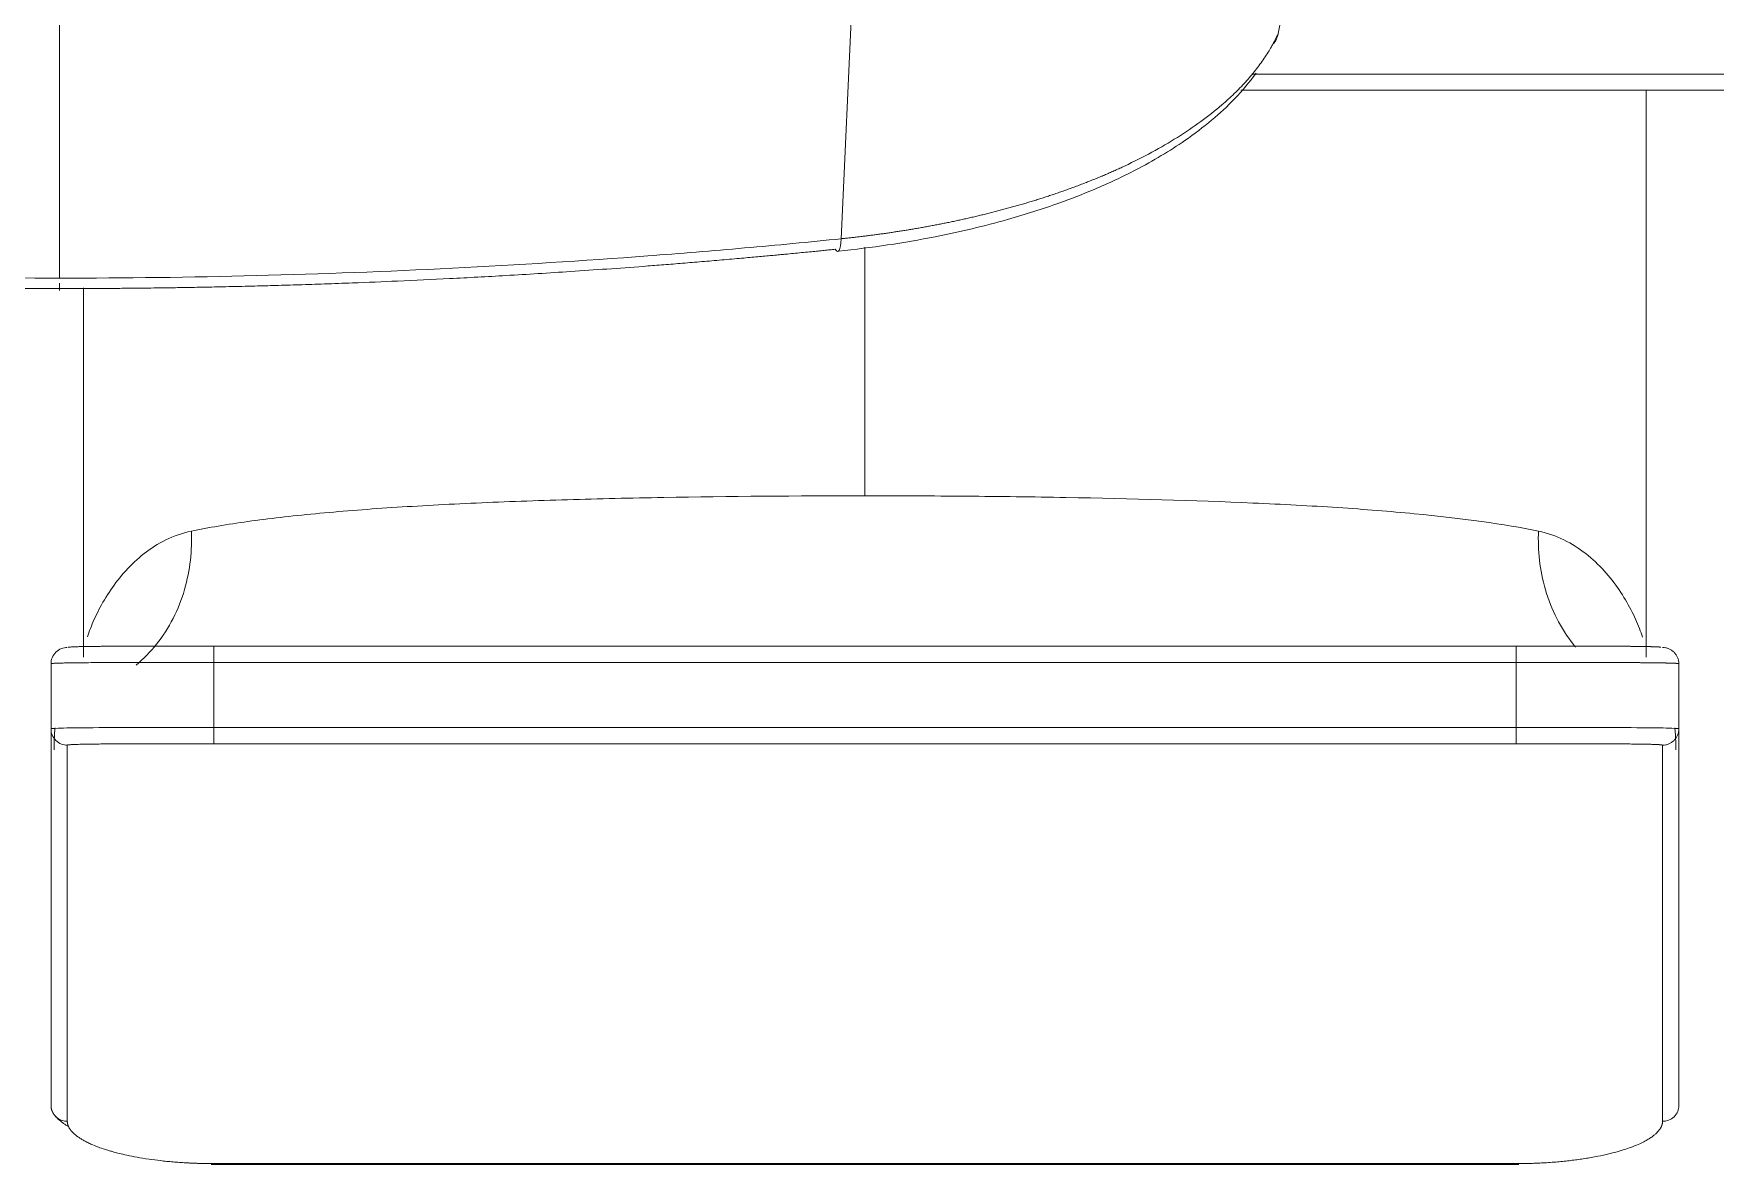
# Model space of a CAD drawing. Header units: millimetres. Extents: x 2433 to 4809, y -10272 to -6912.
# Drawn here: x 3241.6 to 3293.2, y -7343.2 to -7308.4 of the extents above; entities that cross this region are included whole.
import ezdxf

# ---------------------------------------------------------------- set-up
doc = ezdxf.new("R2010")
doc.units = ezdxf.units.MM

msp = doc.modelspace()

# ---------------------------------------------------------------- linework, layer by layer
at = {"linetype": 'Continuous', "lineweight": 13, "extrusion": (-1.22465e-16, -1, 0)}
for p, q in [((3279.787, -7308.423), (3281.984, -7297.394)), ((3266.363, -7314.723), (3266.833, -7304.536)), ((3278.98, -7309.664), (3440.007, -7309.664)), ((3267.093, -7322.618), (3267.093, -7314.983)), ((3287.093, -7327.734), (3247.093, -7327.734)), ((3247.093, -7327.734), (3247.093, -7329.734)), ((3287.093, -7327.734), (3287.093, -7329.734)), ((3287.093, -7329.734), (3247.093, -7329.734)), ((3242.593, -7341.829), (3242.593, -7330.277)), ((3247.093, -7330.234), (3287.093, -7330.234)), ((3291.593, -7330.277), (3291.593, -7341.829)), ((3287.093, -7343.13), (3247.093, -7343.13))]:
    msp.add_line(p, q, dxfattribs=at)
at = {"linetype": 'Continuous', "lineweight": 18, "extrusion": (-1.22465e-16, -1, 0)}
for p, q in [((3242.351, -7315.933), (3242.351, -7305.682)), ((3278.637, -7310.156), (3440.151, -7310.156)), ((3291.093, -7327.577), (3291.093, -7310.156)), ((3243.093, -7316.235), (3243.093, -7327.577)), ((3287.093, -7327.234), (3247.093, -7327.234)), ((3242.093, -7327.777), (3242.093, -7329.777)), ((3292.093, -7327.777), (3292.093, -7329.777)), ((3247.01, -7343.153), (3247.459, -7343.153)), ((3247.459, -7343.153), (3287.176, -7343.153))]:
    msp.add_line(p, q, dxfattribs=at)
at = {"linetype": 'Continuous', "lineweight": 18}
for centre, major_axis, ratio, start_param, end_param in [((3278.824, -7308.172), (-0.909, 0.417), 0.864663, 2.936009, 3.344074), ((3242.351, -7315.318), (0, 1), 0.000001, 2.78351, 3.833646)]:
    msp.add_ellipse(centre, major_axis=major_axis, ratio=ratio, start_param=start_param, end_param=end_param, dxfattribs=at)
at = {"linetype": 'Continuous', "lineweight": 13}
msp.add_ellipse((3266.156, -7314.118), major_axis=(-0.103, 0.995), ratio=0.18338, start_param=2.752149, end_param=4.039289, dxfattribs=at)
for points, knots in [([(3266.363, -7314.723), (3266.385, -7314.721), (3266.429, -7314.717), (3266.495, -7314.71), (3266.561, -7314.702), (3266.628, -7314.695), (3266.694, -7314.688), (3266.761, -7314.68), (3266.828, -7314.672), (3266.896, -7314.664), (3266.963, -7314.656), (3267.031, -7314.648), (3267.099, -7314.64), (3267.168, -7314.631), (3267.236, -7314.622), (3267.305, -7314.613), (3267.374, -7314.604), (3267.443, -7314.595), (3267.512, -7314.586), (3267.581, -7314.576), (3267.651, -7314.567), (3267.721, -7314.557), (3267.791, -7314.547), (3267.861, -7314.536), (3267.931, -7314.526), (3268.002, -7314.515), (3268.073, -7314.504), (3268.144, -7314.494), (3268.215, -7314.482), (3268.286, -7314.471), (3268.358, -7314.46), (3268.429, -7314.448), (3268.501, -7314.436), (3268.573, -7314.424), (3268.645, -7314.412), (3268.717, -7314.399), (3268.79, -7314.386), (3268.862, -7314.373), (3268.935, -7314.36), (3269.008, -7314.347), (3269.081, -7314.334), (3269.154, -7314.32), (3269.228, -7314.306), (3269.301, -7314.292), (3269.375, -7314.278), (3269.448, -7314.263), (3269.522, -7314.249), (3269.596, -7314.234), (3269.67, -7314.219), (3269.744, -7314.203), (3269.819, -7314.188), (3269.893, -7314.172), (3269.967, -7314.156), (3270.042, -7314.14), (3270.117, -7314.123), (3270.192, -7314.107), (3270.267, -7314.09), (3270.342, -7314.073), (3270.417, -7314.055), (3270.492, -7314.038), (3270.567, -7314.02), (3270.642, -7314.002), (3270.718, -7313.984), (3270.793, -7313.965), (3270.869, -7313.947), (3270.944, -7313.928), (3271.02, -7313.908), (3271.096, -7313.889), (3271.171, -7313.869), (3271.247, -7313.849), (3271.323, -7313.829), (3271.399, -7313.809), (3271.475, -7313.788), (3271.551, -7313.767), (3271.627, -7313.746), (3271.703, -7313.725), (3271.779, -7313.703), (3271.855, -7313.681), (3271.931, -7313.659), (3272.007, -7313.637), (3272.083, -7313.614), (3272.159, -7313.591), (3272.235, -7313.568), (3272.311, -7313.545), (3272.386, -7313.521), (3272.462, -7313.497), (3272.538, -7313.473), (3272.614, -7313.449), (3272.69, -7313.424), (3272.766, -7313.399), (3272.842, -7313.374), (3272.917, -7313.348), (3272.993, -7313.323), (3273.069, -7313.297), (3273.144, -7313.27), (3273.22, -7313.244), (3273.295, -7313.217), (3273.37, -7313.19), (3273.445, -7313.162), (3273.52, -7313.135), (3273.595, -7313.107), (3273.67, -7313.079), (3273.745, -7313.05), (3273.82, -7313.021), (3273.894, -7312.992), (3273.969, -7312.963), (3274.043, -7312.933), (3274.117, -7312.903), (3274.192, -7312.873), (3274.265, -7312.843), (3274.339, -7312.812), (3274.413, -7312.781), (3274.486, -7312.75), (3274.559, -7312.718), (3274.633, -7312.686), (3274.705, -7312.654), (3274.778, -7312.622), (3274.851, -7312.589), (3274.923, -7312.556), (3274.995, -7312.523), (3275.334, -7312.364), (3275.921, -7312.068), (3276.704, -7311.613), (3277.422, -7311.128), (3277.994, -7310.675), (3278.441, -7310.267), (3278.786, -7309.912), (3279.094, -7309.55), (3279.319, -7309.242), (3279.476, -7309.002), (3279.572, -7308.84), (3279.648, -7308.704), (3279.704, -7308.595), (3279.744, -7308.514), (3279.77, -7308.459), (3279.783, -7308.432), (3279.787, -7308.423)], [0, 0, 0, 0, 0.003357, 0.006728, 0.010114, 0.013514, 0.016928, 0.020357, 0.023801, 0.027258, 0.03073, 0.034217, 0.037718, 0.041234, 0.044764, 0.048308, 0.051867, 0.05544, 0.059028, 0.06263, 0.066246, 0.069877, 0.073522, 0.077182, 0.080856, 0.084545, 0.088248, 0.091965, 0.095697, 0.099444, 0.103204, 0.106979, 0.110769, 0.114573, 0.118392, 0.122224, 0.126072, 0.129933, 0.13381, 0.1377, 0.141605, 0.145525, 0.149458, 0.153407, 0.157369, 0.161347, 0.165338, 0.169344, 0.173365, 0.177399, 0.181449, 0.185512, 0.18959, 0.193683, 0.19779, 0.201911, 0.206047, 0.210197, 0.214362, 0.218541, 0.222735, 0.226943, 0.231165, 0.235402, 0.239653, 0.243919, 0.248199, 0.252493, 0.256802, 0.261126, 0.265463, 0.269816, 0.274182, 0.278563, 0.282959, 0.287369, 0.291793, 0.296232, 0.300685, 0.305152, 0.309634, 0.314131, 0.318642, 0.323167, 0.327707, 0.332261, 0.336829, 0.341412, 0.34601, 0.350622, 0.355248, 0.359889, 0.364544, 0.369213, 0.373897, 0.378596, 0.383308, 0.388036, 0.392777, 0.397533, 0.402304, 0.407089, 0.411888, 0.416702, 0.42153, 0.426373, 0.43123, 0.436101, 0.440987, 0.445887, 0.450802, 0.455731, 0.460675, 0.465633, 0.470605, 0.475592, 0.480593, 0.485609, 0.490639, 0.495683, 0.500742, 0.562188, 0.624294, 0.68706, 0.750485, 0.791988, 0.833491, 0.874994, 0.916495, 0.937382, 0.955282, 0.970197, 0.982126, 0.99107, 0.997028, 1, 1, 1, 1]), ([(3242.351, -7315.933), (3244.368, -7315.933), (3246.384, -7315.906), (3250.411, -7315.804), (3252.422, -7315.728), (3256.43, -7315.526), (3258.43, -7315.4), (3261.415, -7315.174), (3262.408, -7315.093), (3264.389, -7314.918), (3265.377, -7314.825), (3266.363, -7314.723)], [0, 0, 0, 0, 0.25, 0.25, 0.5, 0.5, 0.75, 0.75, 0.875, 0.875, 1, 1, 1, 1]), ([(3267.093, -7322.618), (3265.014, -7322.618), (3261.878, -7322.642), (3257.938, -7322.732), (3255.115, -7322.834), (3252.527, -7322.973), (3250.165, -7323.159), (3248.085, -7323.399), (3246.927, -7323.594), (3246.403, -7323.702)], [0, 0, 0, 0, 0.249973, 0.374978, 0.499982, 0.624987, 0.749991, 0.874996, 1, 1, 1, 1]), ([(3287.782, -7323.702), (3286.729, -7323.485), (3284.798, -7323.222), (3281.658, -7322.973), (3278.17, -7322.786), (3274.315, -7322.678), (3270.205, -7322.626), (3268.133, -7322.618), (3267.093, -7322.618), (3267.093, -7322.618)], [0, 0, 0, 0, 0.249991, 0.374987, 0.499982, 0.749973, 0.874969, 0.999965, 1, 1, 1, 1]), ([(3246.403, -7323.702), (3246.123, -7323.76), (3245.603, -7323.946), (3244.712, -7324.522), (3244.028, -7325.302), (3243.548, -7326.119), (3243.331, -7326.606), (3243.239, -7326.871), (3243.213, -7326.954)], [0, 0, 0, 0, 0.153953, 0.307905, 0.615811, 0.769764, 0.923716, 1, 1, 1, 1]), ([(3244.704, -7327.816), (3244.931, -7327.63), (3245.361, -7327.195), (3245.87, -7326.399), (3246.336, -7325.208), (3246.428, -7324.277), (3246.403, -7323.702)], [0, 0, 0, 0, 0.19565, 0.396912, 0.598174, 1, 1, 1, 1]), ([(3287.782, -7323.702), (3287.757, -7324.277), (3287.85, -7325.21), (3288.316, -7326.401), (3288.68, -7326.968), (3288.9, -7327.237), (3288.923, -7327.264)], [0, 0, 0, 0, 0.485828, 0.728981, 0.972135, 1, 1, 1, 1]), ([(3290.973, -7326.956), (3290.947, -7326.872), (3290.855, -7326.607), (3290.637, -7326.119), (3290.157, -7325.302), (3289.474, -7324.522), (3288.583, -7323.946), (3288.063, -7323.76), (3287.782, -7323.702)], [0, 0, 0, 0, 0.07671, 0.230592, 0.384473, 0.692237, 0.846118, 1, 1, 1, 1]), ([(3247.093, -7327.234), (3247.093, -7327.233), (3247.093, -7327.237), (3247.093, -7327.249), (3247.093, -7327.259), (3247.093, -7327.284), (3247.093, -7327.299), (3247.093, -7327.336), (3247.093, -7327.357), (3247.093, -7327.403), (3247.093, -7327.428), (3247.093, -7327.483), (3247.093, -7327.512), (3247.093, -7327.572), (3247.093, -7327.604), (3247.093, -7327.668), (3247.093, -7327.701), (3247.093, -7327.734)], [0, 0, 0, 0, 0.125, 0.125, 0.25, 0.25, 0.375, 0.375, 0.5, 0.5, 0.625, 0.625, 0.75, 0.75, 0.875, 0.875, 1, 1, 1, 1]), ([(3287.093, -7327.234), (3287.093, -7327.233), (3287.093, -7327.255), (3287.093, -7327.369), (3287.093, -7327.547), (3287.093, -7327.675), (3287.093, -7327.734)], [0, 0, 0, 0, 0.249564, 0.49971, 0.749856, 1, 1, 1, 1]), ([(3242.189, -7327.763), (3242.172, -7327.764), (3242.157, -7327.765), (3242.109, -7327.77), (3242.093, -7327.773), (3242.093, -7327.777)], [0, 0, 0, 0, 0.251147, 0.251147, 1, 1, 1, 1]), ([(3292.093, -7327.777), (3292.093, -7327.776), (3292.093, -7327.776), (3292.092, -7327.775), (3292.092, -7327.775), (3292.091, -7327.774), (3292.09, -7327.774), (3292.089, -7327.773), (3292.087, -7327.773), (3292.085, -7327.772), (3292.083, -7327.772), (3292.081, -7327.771), (3292.078, -7327.771), (3292.075, -7327.77), (3292.072, -7327.77), (3292.068, -7327.769), (3292.064, -7327.769), (3292.06, -7327.768), (3292.056, -7327.768), (3292.051, -7327.767), (3292.046, -7327.767), (3292.041, -7327.767), (3292.036, -7327.766), (3292.03, -7327.766), (3292.023, -7327.765), (3292.017, -7327.765), (3292.01, -7327.764), (3292.003, -7327.764), (3291.998, -7327.763), (3291.995, -7327.763), (3291.995, -7327.763)], [0, 0, 0, 0, 0.03463, 0.069444, 0.104442, 0.139623, 0.174987, 0.210535, 0.246267, 0.282183, 0.318282, 0.354564, 0.39103, 0.42768, 0.464513, 0.50153, 0.538731, 0.576115, 0.613683, 0.651434, 0.689369, 0.727487, 0.765789, 0.804275, 0.842944, 0.881797, 0.920834, 0.960054, 0.999457, 1, 1, 1, 1]), ([(3242.093, -7329.777), (3242.093, -7329.836), (3242.114, -7329.963), (3242.229, -7330.141), (3242.407, -7330.256), (3242.534, -7330.277), (3242.593, -7330.277)], [0, 0, 0, 0, 0.25031, 0.500619, 0.750929, 1, 1, 1, 1]), ([(3247.093, -7329.734), (3247.093, -7329.766), (3247.093, -7329.799), (3247.093, -7329.863), (3247.093, -7329.894), (3247.093, -7329.955), (3247.093, -7329.984), (3247.093, -7330.038), (3247.093, -7330.064), (3247.093, -7330.11), (3247.093, -7330.131), (3247.093, -7330.167), (3247.093, -7330.183), (3247.093, -7330.208), (3247.093, -7330.217), (3247.093, -7330.23), (3247.093, -7330.233), (3247.093, -7330.234)], [0, 0, 0, 0, 0.125, 0.125, 0.25, 0.25, 0.375, 0.375, 0.5, 0.5, 0.625, 0.625, 0.75, 0.75, 0.875, 0.875, 1, 1, 1, 1]), ([(3287.093, -7329.734), (3287.093, -7329.792), (3287.093, -7329.92), (3287.093, -7330.098), (3287.093, -7330.212), (3287.093, -7330.233), (3287.093, -7330.234)], [0, 0, 0, 0, 0.250301, 0.500614, 0.750926, 1, 1, 1, 1]), ([(3292.093, -7329.777), (3292.093, -7329.81), (3292.09, -7329.842), (3292.077, -7329.906), (3292.067, -7329.938), (3292.042, -7329.998), (3292.027, -7330.027), (3291.99, -7330.082), (3291.969, -7330.107), (3291.923, -7330.153), (3291.898, -7330.174), (3291.843, -7330.211), (3291.814, -7330.226), (3291.754, -7330.251), (3291.722, -7330.261), (3291.658, -7330.274), (3291.626, -7330.277), (3291.593, -7330.277)], [0, 0, 0, 0, 0.125, 0.125, 0.25, 0.25, 0.375, 0.375, 0.5, 0.5, 0.625, 0.625, 0.75, 0.75, 0.875, 0.875, 1, 1, 1, 1]), ([(3242.593, -7341.829), (3242.534, -7341.829), (3242.407, -7341.808), (3242.229, -7341.698), (3242.114, -7341.528), (3242.093, -7341.405), (3242.093, -7341.349)], [0, 0, 0, 0, 0.250003, 0.500005, 0.750008, 1, 1, 1, 1])]:
    msp.add_open_spline(points, degree=3, knots=knots, dxfattribs=at)
at = {"linetype": 'Continuous', "lineweight": 18}
for points, knots in [([(3266.279, -7315.104), (3267.305, -7314.997), (3269.083, -7314.732), (3271.33, -7314.197), (3272.933, -7313.686), (3274.243, -7313.176), (3275.579, -7312.55), (3277.099, -7311.642), (3278.312, -7310.625), (3278.913, -7309.907), (3279.106, -7309.638)], [0, 0, 0, 0, 0.174728, 0.314291, 0.420502, 0.498831, 0.598323, 0.732311, 0.902047, 1, 1, 1, 1]), ([(3242.351, -7316.254), (3242.334, -7316.254), (3242.299, -7316.254), (3242.247, -7316.254), (3242.195, -7316.254), (3242.144, -7316.254), (3242.092, -7316.254), (3242.039, -7316.254), (3241.985, -7316.254), (3241.929, -7316.254), (3241.872, -7316.254), (3241.812, -7316.254), (3241.747, -7316.253), (3241.678, -7316.253), (3241.603, -7316.253), (3241.524, -7316.252), (3241.44, -7316.252), (3241.353, -7316.252), (3241.261, -7316.251), (3241.165, -7316.251), (3241.064, -7316.25), (3240.958, -7316.25), (3240.787, -7316.248), (3240.534, -7316.246), (3240.185, -7316.243), (3239.784, -7316.239), (3239.414, -7316.235), (3239.085, -7316.23), (3238.807, -7316.226), (3238.507, -7316.221), (3238.185, -7316.215), (3237.811, -7316.208), (3237.379, -7316.199), (3236.879, -7316.188), (3236.24, -7316.172), (3235.435, -7316.15), (3234.437, -7316.119), (3233.427, -7316.083), (3232.419, -7316.042), (3231.423, -7315.998), (3230.154, -7315.937), (3228.555, -7315.85), (3226.571, -7315.727), (3224.857, -7315.605), (3223.475, -7315.497), (3222.49, -7315.416), (3221.633, -7315.342), (3220.941, -7315.28), (3220.45, -7315.235), (3220.077, -7315.2), (3219.805, -7315.174), (3219.622, -7315.156), (3219.438, -7315.139), (3219.28, -7315.123), (3219.148, -7315.11), (3219.042, -7315.099), (3218.937, -7315.089), (3218.832, -7315.078), (3218.727, -7315.067), (3218.624, -7315.057), (3218.555, -7315.049), (3218.52, -7315.046)], [0, 0, 0, 0, 0.002191, 0.004347, 0.006487, 0.008629, 0.010791, 0.012989, 0.015237, 0.017551, 0.019944, 0.022426, 0.02501, 0.027989, 0.031119, 0.034411, 0.037873, 0.041514, 0.04534, 0.049353, 0.053555, 0.057945, 0.062522, 0.074973, 0.089523, 0.106219, 0.125039, 0.135742, 0.147342, 0.159845, 0.17325, 0.187555, 0.206539, 0.227379, 0.250074, 0.286445, 0.328114, 0.375079, 0.412899, 0.454555, 0.500044, 0.572276, 0.655608, 0.750041, 0.788892, 0.830542, 0.874999, 0.897721, 0.918553, 0.937487, 0.945303, 0.953117, 0.96093, 0.96874, 0.973272, 0.977782, 0.98227, 0.986735, 0.991179, 0.9956, 1, 1, 1, 1]), ([(3266.182, -7315.045), (3266.127, -7315.051), (3266.014, -7315.063), (3265.838, -7315.081), (3265.647, -7315.1), (3265.434, -7315.122), (3265.203, -7315.144), (3264.958, -7315.168), (3264.741, -7315.189), (3264.547, -7315.207), (3264.369, -7315.224), (3264.175, -7315.242), (3263.965, -7315.262), (3263.738, -7315.282), (3263.495, -7315.304), (3263.119, -7315.338), (3262.623, -7315.381), (3262.016, -7315.432), (3261.425, -7315.481), (3260.849, -7315.527), (3259.728, -7315.613), (3258.136, -7315.726), (3256.152, -7315.85), (3254.382, -7315.946), (3252.809, -7316.02), (3251.527, -7316.073), (3250.516, -7316.11), (3249.732, -7316.136), (3249.019, -7316.157), (3248.3, -7316.177), (3247.587, -7316.194), (3246.9, -7316.208), (3246.313, -7316.219), (3245.813, -7316.227), (3245.367, -7316.234), (3244.97, -7316.238), (3244.628, -7316.242), (3244.335, -7316.245), (3244.085, -7316.247), (3243.833, -7316.249), (3243.58, -7316.251), (3243.33, -7316.252), (3243.13, -7316.253), (3242.971, -7316.253), (3242.846, -7316.254), (3242.733, -7316.254), (3242.63, -7316.254), (3242.536, -7316.254), (3242.443, -7316.254), (3242.382, -7316.254), (3242.351, -7316.254)], [0, 0, 0, 0, 0.006952, 0.01448, 0.022582, 0.031258, 0.041685, 0.052102, 0.062508, 0.069339, 0.07687, 0.0851, 0.094028, 0.103653, 0.113975, 0.124991, 0.151378, 0.177067, 0.202056, 0.226345, 0.249933, 0.344071, 0.427402, 0.49992, 0.566737, 0.624911, 0.660638, 0.693384, 0.723145, 0.749926, 0.783269, 0.812441, 0.835781, 0.85662, 0.874959, 0.891533, 0.906219, 0.91771, 0.928127, 0.937479, 0.949279, 0.959677, 0.968739, 0.974293, 0.979481, 0.98437, 0.98845, 0.992348, 0.996163, 1, 1, 1, 1]), ([(3242.593, -7327.277), (3242.534, -7327.277), (3242.407, -7327.298), (3242.229, -7327.412), (3242.114, -7327.59), (3242.093, -7327.718), (3242.093, -7327.777)], [0, 0, 0, 0, 0.249368, 0.499579, 0.749789, 1, 1, 1, 1]), ([(3247.093, -7327.234), (3247.082, -7327.234), (3247.061, -7327.234), (3247.029, -7327.234), (3246.997, -7327.234), (3246.963, -7327.234), (3246.93, -7327.234), (3246.895, -7327.234), (3246.86, -7327.234), (3246.824, -7327.234), (3246.788, -7327.234), (3246.751, -7327.234), (3246.713, -7327.234), (3246.675, -7327.234), (3246.636, -7327.234), (3246.597, -7327.234), (3246.557, -7327.234), (3246.517, -7327.234), (3246.475, -7327.234), (3246.434, -7327.234), (3246.391, -7327.234), (3246.349, -7327.234), (3246.305, -7327.234), (3246.261, -7327.234), (3246.217, -7327.234), (3246.172, -7327.234), (3246.126, -7327.234), (3246.08, -7327.234), (3246.033, -7327.234), (3245.986, -7327.234), (3245.939, -7327.234), (3245.891, -7327.234), (3245.842, -7327.234), (3245.793, -7327.234), (3245.744, -7327.234), (3245.694, -7327.234), (3245.644, -7327.234), (3245.593, -7327.234), (3245.542, -7327.234), (3245.491, -7327.234), (3245.439, -7327.234), (3245.266, -7327.234), (3244.978, -7327.235), (3244.592, -7327.236), (3244.231, -7327.237), (3243.966, -7327.238), (3243.78, -7327.24), (3243.661, -7327.241), (3243.548, -7327.242), (3243.44, -7327.243), (3243.358, -7327.244), (3243.289, -7327.245), (3243.223, -7327.246), (3243.135, -7327.248), (3243.031, -7327.25), (3242.926, -7327.252), (3242.832, -7327.255), (3242.755, -7327.258), (3242.691, -7327.262), (3242.654, -7327.265), (3242.633, -7327.267), (3242.626, -7327.268), (3242.623, -7327.268)], [0, 0, 0, 0, 0.004778, 0.009653, 0.014626, 0.019696, 0.024863, 0.030128, 0.03549, 0.040949, 0.046506, 0.05216, 0.057912, 0.06376, 0.069706, 0.075749, 0.081889, 0.088127, 0.094461, 0.100893, 0.107423, 0.114049, 0.120773, 0.127594, 0.134512, 0.141528, 0.148641, 0.155851, 0.163159, 0.170563, 0.178066, 0.185665, 0.193362, 0.201156, 0.209047, 0.217036, 0.225122, 0.233306, 0.241586, 0.249964, 0.258439, 0.267012, 0.335403, 0.403724, 0.47198, 0.540208, 0.567717, 0.595193, 0.622639, 0.650058, 0.677451, 0.688975, 0.70834, 0.735553, 0.770624, 0.813555, 0.853761, 0.893965, 0.934162, 0.974347, 0.988598, 1, 1, 1, 1]), ([(3291.542, -7327.266), (3291.541, -7327.266), (3291.537, -7327.265), (3291.53, -7327.265), (3291.522, -7327.264), (3291.513, -7327.263), (3291.503, -7327.263), (3291.493, -7327.262), (3291.482, -7327.261), (3291.471, -7327.261), (3291.458, -7327.26), (3291.445, -7327.259), (3291.431, -7327.259), (3291.416, -7327.258), (3291.4, -7327.257), (3291.384, -7327.257), (3291.366, -7327.256), (3291.347, -7327.255), (3291.328, -7327.254), (3291.307, -7327.254), (3291.286, -7327.253), (3291.263, -7327.252), (3291.24, -7327.252), (3291.215, -7327.251), (3291.189, -7327.251), (3291.162, -7327.25), (3291.134, -7327.249), (3291.104, -7327.249), (3291.073, -7327.248), (3291.041, -7327.247), (3291.008, -7327.247), (3290.974, -7327.246), (3290.938, -7327.246), (3290.9, -7327.245), (3290.861, -7327.245), (3290.821, -7327.244), (3290.78, -7327.243), (3290.737, -7327.243), (3290.692, -7327.242), (3290.646, -7327.242), (3290.598, -7327.241), (3290.549, -7327.241), (3290.498, -7327.241), (3290.445, -7327.24), (3290.391, -7327.24), (3290.335, -7327.239), (3290.278, -7327.239), (3290.218, -7327.238), (3290.157, -7327.238), (3290.095, -7327.238), (3290.027, -7327.237), (3289.955, -7327.237), (3289.878, -7327.237), (3289.8, -7327.236), (3289.71, -7327.236), (3289.572, -7327.236), (3289.345, -7327.235), (3288.995, -7327.234), (3288.708, -7327.234), (3288.538, -7327.234), (3288.53, -7327.234), (3288.521, -7327.234), (3288.511, -7327.234), (3288.499, -7327.234), (3288.486, -7327.234), (3288.472, -7327.234), (3288.457, -7327.234), (3288.441, -7327.234), (3288.424, -7327.234), (3288.405, -7327.234), (3288.385, -7327.234), (3288.364, -7327.234), (3288.342, -7327.234), (3288.318, -7327.234), (3288.294, -7327.234), (3288.268, -7327.234), (3288.241, -7327.234), (3288.212, -7327.234), (3288.183, -7327.234), (3288.152, -7327.234), (3288.12, -7327.234), (3288.086, -7327.234), (3288.052, -7327.234), (3288.016, -7327.234), (3287.979, -7327.234), (3287.94, -7327.234), (3287.901, -7327.234), (3287.86, -7327.234), (3287.818, -7327.234), (3287.774, -7327.234), (3287.729, -7327.234), (3287.683, -7327.234), (3287.636, -7327.234), (3287.587, -7327.234), (3287.537, -7327.234), (3287.486, -7327.234), (3287.434, -7327.234), (3287.38, -7327.234), (3287.325, -7327.234), (3287.269, -7327.234), (3287.211, -7327.234), (3287.152, -7327.234), (3287.113, -7327.234), (3287.093, -7327.234)], [0, 0, 0, 0, 0.004939, 0.01221, 0.019612, 0.027144, 0.034807, 0.0426, 0.050524, 0.058578, 0.066763, 0.075078, 0.083524, 0.0921, 0.100806, 0.109643, 0.11861, 0.127707, 0.136934, 0.146292, 0.15578, 0.165398, 0.175146, 0.185024, 0.195032, 0.20517, 0.215437, 0.225834, 0.23636, 0.247016, 0.257801, 0.268715, 0.279758, 0.290929, 0.30223, 0.313659, 0.325218, 0.336905, 0.348721, 0.360665, 0.372739, 0.384942, 0.397275, 0.409738, 0.42233, 0.435054, 0.447909, 0.460897, 0.474017, 0.48727, 0.500658, 0.516013, 0.531372, 0.546736, 0.562104, 0.583758, 0.625453, 0.687214, 0.769038, 0.770166, 0.771486, 0.772998, 0.774701, 0.776596, 0.778684, 0.780963, 0.783434, 0.786096, 0.788951, 0.791997, 0.795235, 0.798665, 0.802287, 0.8061, 0.810106, 0.814303, 0.818691, 0.823271, 0.828043, 0.833007, 0.838162, 0.843508, 0.849046, 0.854776, 0.860697, 0.866809, 0.873113, 0.879608, 0.886295, 0.893172, 0.900241, 0.907502, 0.914953, 0.922596, 0.93043, 0.938455, 0.946672, 0.955081, 0.96368, 0.972472, 0.981456, 0.990632, 1, 1, 1, 1]), ([(3291.593, -7327.277), (3291.626, -7327.277), (3291.658, -7327.28), (3291.722, -7327.293), (3291.754, -7327.302), (3291.814, -7327.327), (3291.843, -7327.343), (3291.898, -7327.379), (3291.923, -7327.4), (3291.969, -7327.446), (3291.99, -7327.472), (3292.027, -7327.526), (3292.042, -7327.555), (3292.067, -7327.615), (3292.077, -7327.647), (3292.09, -7327.711), (3292.093, -7327.744), (3292.093, -7327.777)], [0, 0, 0, 0, 0.125, 0.125, 0.25, 0.25, 0.375, 0.375, 0.5, 0.5, 0.625, 0.625, 0.75, 0.75, 0.875, 0.875, 1, 1, 1, 1]), ([(3247.093, -7327.734), (3246.88, -7327.734), (3246.671, -7327.734), (3246.261, -7327.734), (3246.06, -7327.734), (3245.672, -7327.734), (3245.484, -7327.735), (3245.121, -7327.735), (3244.946, -7327.736), (3244.613, -7327.737), (3244.454, -7327.737), (3244.151, -7327.738), (3244.009, -7327.739), (3243.739, -7327.74), (3243.613, -7327.741), (3243.377, -7327.743), (3243.268, -7327.743), (3243.065, -7327.745), (3242.972, -7327.746), (3242.802, -7327.748), (3242.725, -7327.749), (3242.585, -7327.751), (3242.523, -7327.753), (3242.413, -7327.755), (3242.364, -7327.756), (3242.281, -7327.759), (3242.246, -7327.76), (3242.207, -7327.762), (3242.198, -7327.763), (3242.189, -7327.763)], [0, 0, 0, 0, 0.075023, 0.075023, 0.150046, 0.150046, 0.225069, 0.225069, 0.300092, 0.300092, 0.375115, 0.375115, 0.450138, 0.450138, 0.525161, 0.525161, 0.600184, 0.600184, 0.675207, 0.675207, 0.75023, 0.75023, 0.825253, 0.825253, 0.900276, 0.900276, 0.975299, 0.975299, 1, 1, 1, 1]), ([(3291.995, -7327.763), (3291.993, -7327.763), (3291.988, -7327.763), (3291.979, -7327.762), (3291.971, -7327.762), (3291.962, -7327.762), (3291.953, -7327.761), (3291.943, -7327.761), (3291.933, -7327.76), (3291.923, -7327.76), (3291.912, -7327.759), (3291.901, -7327.759), (3291.89, -7327.759), (3291.878, -7327.758), (3291.866, -7327.758), (3291.854, -7327.757), (3291.841, -7327.757), (3291.827, -7327.757), (3291.814, -7327.756), (3291.8, -7327.756), (3291.785, -7327.755), (3291.77, -7327.755), (3291.755, -7327.755), (3291.739, -7327.754), (3291.723, -7327.754), (3291.707, -7327.754), (3291.69, -7327.753), (3291.672, -7327.753), (3291.654, -7327.753), (3291.636, -7327.752), (3291.618, -7327.752), (3291.598, -7327.751), (3291.579, -7327.751), (3291.559, -7327.751), (3291.539, -7327.75), (3291.518, -7327.75), (3291.496, -7327.75), (3291.475, -7327.749), (3291.453, -7327.749), (3291.43, -7327.749), (3291.407, -7327.749), (3291.383, -7327.748), (3291.359, -7327.748), (3291.335, -7327.748), (3291.31, -7327.747), (3291.284, -7327.747), (3291.258, -7327.747), (3291.232, -7327.746), (3291.205, -7327.746), (3291.178, -7327.746), (3291.15, -7327.746), (3291.122, -7327.745), (3291.093, -7327.745), (3291.064, -7327.745), (3291.034, -7327.744), (3291.004, -7327.744), (3290.973, -7327.744), (3290.942, -7327.744), (3290.91, -7327.743), (3290.878, -7327.743), (3290.846, -7327.743), (3290.812, -7327.743), (3290.779, -7327.742), (3290.745, -7327.742), (3290.71, -7327.742), (3290.675, -7327.742), (3290.639, -7327.741), (3290.603, -7327.741), (3290.567, -7327.741), (3290.53, -7327.741), (3290.492, -7327.741), (3290.454, -7327.74), (3290.415, -7327.74), (3290.376, -7327.74), (3290.337, -7327.74), (3290.297, -7327.74), (3290.256, -7327.739), (3290.215, -7327.739), (3290.173, -7327.739), (3290.131, -7327.739), (3290.089, -7327.739), (3290.046, -7327.738), (3290.002, -7327.738), (3289.958, -7327.738), (3289.914, -7327.738), (3289.869, -7327.738), (3289.824, -7327.738), (3289.778, -7327.737), (3289.731, -7327.737), (3289.684, -7327.737), (3289.637, -7327.737), (3289.589, -7327.737), (3289.541, -7327.737), (3289.492, -7327.736), (3289.443, -7327.736), (3289.394, -7327.736), (3289.344, -7327.736), (3289.293, -7327.736), (3289.242, -7327.736), (3289.191, -7327.736), (3289.139, -7327.736), (3289.087, -7327.735), (3289.034, -7327.735), (3288.981, -7327.735), (3288.927, -7327.735), (3288.873, -7327.735), (3288.819, -7327.735), (3288.764, -7327.735), (3288.709, -7327.735), (3288.653, -7327.735), (3288.597, -7327.735), (3288.541, -7327.735), (3288.484, -7327.734), (3288.427, -7327.734), (3288.37, -7327.734), (3288.312, -7327.734), (3288.254, -7327.734), (3288.196, -7327.734), (3288.137, -7327.734), (3288.078, -7327.734), (3288.018, -7327.734), (3287.958, -7327.734), (3287.898, -7327.734), (3287.838, -7327.734), (3287.777, -7327.734), (3287.716, -7327.734), (3287.655, -7327.734), (3287.593, -7327.734), (3287.532, -7327.734), (3287.47, -7327.734), (3287.407, -7327.734), (3287.345, -7327.734), (3287.282, -7327.734), (3287.219, -7327.734), (3287.156, -7327.734), (3287.114, -7327.734), (3287.093, -7327.734)], [0, 0, 0, 0, 0.005625, 0.011356, 0.017112, 0.022896, 0.028705, 0.034541, 0.040404, 0.046293, 0.052209, 0.05815, 0.064119, 0.070114, 0.076135, 0.082183, 0.088257, 0.094358, 0.100485, 0.106638, 0.112818, 0.119025, 0.125258, 0.131517, 0.137803, 0.144116, 0.150454, 0.15682, 0.163211, 0.169629, 0.176074, 0.182545, 0.189043, 0.195567, 0.202117, 0.208694, 0.215297, 0.221927, 0.228583, 0.235266, 0.241975, 0.248711, 0.255473, 0.262262, 0.269077, 0.275918, 0.282786, 0.28968, 0.296601, 0.303548, 0.310522, 0.317522, 0.324549, 0.331602, 0.338682, 0.345788, 0.35292, 0.360079, 0.367265, 0.374477, 0.381715, 0.38898, 0.396271, 0.403589, 0.410933, 0.418304, 0.425701, 0.433124, 0.440574, 0.448051, 0.455554, 0.463083, 0.470639, 0.478221, 0.48583, 0.493465, 0.501127, 0.508815, 0.51653, 0.524271, 0.532038, 0.539832, 0.547652, 0.555499, 0.563373, 0.571273, 0.579199, 0.587152, 0.595131, 0.603136, 0.611169, 0.619227, 0.627312, 0.635424, 0.643562, 0.651726, 0.659917, 0.668134, 0.676378, 0.684648, 0.692945, 0.701268, 0.709618, 0.717994, 0.726396, 0.734825, 0.743281, 0.751763, 0.760271, 0.768806, 0.777367, 0.785955, 0.794569, 0.80321, 0.811877, 0.820571, 0.829291, 0.838037, 0.84681, 0.85561, 0.864436, 0.873288, 0.882167, 0.891072, 0.900004, 0.908962, 0.917947, 0.926958, 0.935996, 0.94506, 0.95415, 0.963267, 0.972411, 0.981581, 0.990777, 1, 1, 1, 1]), ([(3242.217, -7329.747), (3242.212, -7329.792), (3242.208, -7329.837), (3242.19, -7330.055), (3242.184, -7330.236), (3242.184, -7330.419)], [0, 0, 0, 0, 0.209173, 0.209173, 1, 1, 1, 1]), ([(3292.002, -7330.419), (3292.002, -7330.235), (3291.995, -7330.055), (3291.978, -7329.837), (3291.973, -7329.792), (3291.969, -7329.747)], [0, 0, 0, 0, 0.790865, 0.790865, 1, 1, 1, 1]), ([(3242.593, -7330.277), (3242.593, -7330.277), (3242.593, -7330.276), (3242.593, -7330.276), (3242.594, -7330.275), (3242.595, -7330.274), (3242.596, -7330.274), (3242.597, -7330.273), (3242.599, -7330.273), (3242.601, -7330.272), (3242.603, -7330.272), (3242.605, -7330.271), (3242.608, -7330.271), (3242.611, -7330.27), (3242.614, -7330.27), (3242.617, -7330.269), (3242.621, -7330.268), (3242.625, -7330.268), (3242.629, -7330.267), (3242.633, -7330.267), (3242.638, -7330.266), (3242.642, -7330.266), (3242.647, -7330.265), (3242.653, -7330.265), (3242.658, -7330.265), (3242.664, -7330.264), (3242.67, -7330.264), (3242.679, -7330.263), (3242.696, -7330.262), (3242.726, -7330.26), (3242.771, -7330.258), (3242.837, -7330.255), (3242.925, -7330.252), (3243.037, -7330.249), (3243.173, -7330.247), (3243.349, -7330.244), (3243.549, -7330.242), (3243.741, -7330.24), (3243.893, -7330.239), (3244.052, -7330.238), (3244.275, -7330.237), (3244.53, -7330.236), (3244.779, -7330.235), (3244.978, -7330.235), (3245.172, -7330.234), (3245.365, -7330.234), (3245.562, -7330.234), (3245.769, -7330.234), (3245.987, -7330.234), (3246.202, -7330.234), (3246.403, -7330.234), (3246.578, -7330.234), (3246.729, -7330.234), (3246.855, -7330.234), (3246.957, -7330.234), (3247.033, -7330.234), (3247.076, -7330.234), (3247.093, -7330.234)], [0, 0, 0, 0, 0.004747, 0.009491, 0.014232, 0.018972, 0.023708, 0.028442, 0.033174, 0.037904, 0.042632, 0.047357, 0.05208, 0.056802, 0.061521, 0.066238, 0.070954, 0.075667, 0.080379, 0.085089, 0.089797, 0.094504, 0.099209, 0.103913, 0.108615, 0.113315, 0.118014, 0.122711, 0.134885, 0.153369, 0.178156, 0.209237, 0.246603, 0.284434, 0.326109, 0.371612, 0.428241, 0.470047, 0.497067, 0.521976, 0.563871, 0.622818, 0.656702, 0.689009, 0.719729, 0.748851, 0.778592, 0.809468, 0.841475, 0.874606, 0.90317, 0.928179, 0.949636, 0.967545, 0.981908, 0.992727, 1, 1, 1, 1]), ([(3287.093, -7330.234), (3287.104, -7330.234), (3287.126, -7330.234), (3287.16, -7330.234), (3287.194, -7330.234), (3287.227, -7330.234), (3287.261, -7330.234), (3287.294, -7330.234), (3287.328, -7330.234), (3287.361, -7330.234), (3287.394, -7330.234), (3287.428, -7330.234), (3287.461, -7330.234), (3287.495, -7330.234), (3287.528, -7330.234), (3287.561, -7330.234), (3287.594, -7330.234), (3287.628, -7330.234), (3287.661, -7330.234), (3287.694, -7330.234), (3287.727, -7330.234), (3287.76, -7330.234), (3287.793, -7330.234), (3287.826, -7330.234), (3287.859, -7330.234), (3287.892, -7330.234), (3287.925, -7330.234), (3288.012, -7330.234), (3288.153, -7330.234), (3288.346, -7330.234), (3288.539, -7330.234), (3288.787, -7330.234), (3289.096, -7330.235), (3289.442, -7330.235), (3289.745, -7330.236), (3289.98, -7330.237), (3290.145, -7330.238), (3290.251, -7330.239), (3290.346, -7330.239), (3290.472, -7330.24), (3290.66, -7330.242), (3290.841, -7330.244), (3290.991, -7330.246), (3291.099, -7330.248), (3291.19, -7330.25), (3291.247, -7330.252), (3291.277, -7330.253), (3291.286, -7330.253), (3291.296, -7330.253), (3291.306, -7330.254), (3291.316, -7330.254), (3291.326, -7330.254), (3291.336, -7330.255), (3291.346, -7330.255), (3291.357, -7330.255), (3291.367, -7330.256), (3291.378, -7330.256), (3291.388, -7330.257), (3291.399, -7330.257), (3291.409, -7330.258), (3291.42, -7330.258), (3291.43, -7330.259), (3291.441, -7330.259), (3291.451, -7330.26), (3291.461, -7330.26), (3291.471, -7330.261), (3291.481, -7330.261), (3291.491, -7330.262), (3291.5, -7330.262), (3291.51, -7330.263), (3291.519, -7330.264), (3291.527, -7330.264), (3291.535, -7330.265), (3291.543, -7330.266), (3291.55, -7330.267), (3291.557, -7330.267), (3291.564, -7330.268), (3291.57, -7330.269), (3291.575, -7330.27), (3291.58, -7330.271), (3291.584, -7330.272), (3291.587, -7330.273), (3291.59, -7330.274), (3291.592, -7330.275), (3291.593, -7330.276), (3291.593, -7330.276), (3291.593, -7330.277)], [0, 0, 0, 0, 0.004757, 0.009511, 0.014264, 0.019015, 0.023765, 0.028512, 0.033259, 0.038004, 0.042747, 0.047489, 0.05223, 0.056969, 0.061707, 0.066444, 0.07118, 0.075915, 0.080649, 0.085382, 0.090113, 0.094844, 0.099574, 0.104303, 0.109031, 0.113759, 0.118486, 0.123211, 0.151374, 0.179744, 0.208323, 0.237109, 0.291908, 0.351445, 0.404814, 0.447062, 0.478231, 0.49834, 0.509473, 0.535682, 0.576987, 0.633435, 0.667535, 0.69947, 0.72923, 0.756808, 0.760299, 0.763924, 0.767682, 0.771572, 0.775596, 0.779753, 0.784043, 0.788465, 0.793021, 0.797709, 0.802531, 0.807485, 0.812572, 0.817792, 0.823144, 0.82863, 0.834247, 0.839998, 0.845881, 0.851897, 0.858045, 0.864325, 0.870738, 0.877284, 0.883961, 0.890771, 0.897713, 0.904787, 0.911994, 0.919332, 0.926803, 0.934406, 0.942142, 0.950009, 0.958009, 0.966142, 0.974407, 0.982805, 0.991336, 1, 1, 1, 1]), ([(3242.093, -7341.349), (3242.093, -7341.535), (3242.253, -7341.757), (3242.577, -7341.962), (3242.632, -7341.994)], [0, 0, 0, 0, 0.841529, 1, 1, 1, 1]), ([(3247.093, -7343.13), (3247.082, -7343.13), (3247.059, -7343.13), (3247.026, -7343.13), (3246.992, -7343.13), (3246.959, -7343.129), (3246.925, -7343.129), (3246.892, -7343.129), (3246.858, -7343.128), (3246.825, -7343.128), (3246.791, -7343.127), (3246.758, -7343.126), (3246.724, -7343.126), (3246.691, -7343.125), (3246.658, -7343.124), (3246.624, -7343.123), (3246.591, -7343.122), (3246.558, -7343.12), (3246.525, -7343.119), (3246.492, -7343.118), (3246.459, -7343.117), (3246.426, -7343.115), (3246.393, -7343.114), (3246.36, -7343.112), (3246.327, -7343.11), (3246.294, -7343.109), (3246.261, -7343.107), (3246.174, -7343.102), (3246.033, -7343.093), (3245.839, -7343.078), (3245.647, -7343.06), (3245.399, -7343.033), (3245.09, -7342.993), (3244.744, -7342.936), (3244.44, -7342.876), (3244.206, -7342.822), (3244.041, -7342.779), (3243.935, -7342.749), (3243.84, -7342.721), (3243.713, -7342.682), (3243.526, -7342.616), (3243.345, -7342.543), (3243.194, -7342.471), (3243.087, -7342.414), (3242.995, -7342.359), (3242.939, -7342.321), (3242.909, -7342.3), (3242.899, -7342.293), (3242.89, -7342.286), (3242.88, -7342.278), (3242.87, -7342.271), (3242.86, -7342.263), (3242.85, -7342.254), (3242.839, -7342.246), (3242.829, -7342.237), (3242.819, -7342.228), (3242.808, -7342.219), (3242.797, -7342.209), (3242.787, -7342.2), (3242.776, -7342.189), (3242.766, -7342.179), (3242.755, -7342.168), (3242.745, -7342.157), (3242.734, -7342.146), (3242.724, -7342.135), (3242.714, -7342.123), (3242.704, -7342.111), (3242.695, -7342.098), (3242.685, -7342.086), (3242.676, -7342.073), (3242.667, -7342.06), (3242.659, -7342.046), (3242.65, -7342.032), (3242.643, -7342.018), (3242.635, -7342.004), (3242.628, -7341.989), (3242.622, -7341.975), (3242.616, -7341.959), (3242.611, -7341.944), (3242.606, -7341.928), (3242.602, -7341.912), (3242.599, -7341.896), (3242.596, -7341.88), (3242.594, -7341.863), (3242.593, -7341.846), (3242.593, -7341.834), (3242.593, -7341.829)], [0, 0, 0, 0, 0.004757, 0.009511, 0.014264, 0.019015, 0.023765, 0.028512, 0.033259, 0.038004, 0.042747, 0.047489, 0.05223, 0.056969, 0.061707, 0.066444, 0.07118, 0.075915, 0.080649, 0.085382, 0.090113, 0.094844, 0.099574, 0.104303, 0.109031, 0.113759, 0.118486, 0.123211, 0.151374, 0.179744, 0.208322, 0.237109, 0.291908, 0.351445, 0.404814, 0.447062, 0.478231, 0.49834, 0.509473, 0.535682, 0.576987, 0.633435, 0.667535, 0.69947, 0.72923, 0.756808, 0.760299, 0.763924, 0.767682, 0.771572, 0.775596, 0.779753, 0.784043, 0.788465, 0.793021, 0.797709, 0.802531, 0.807485, 0.812572, 0.817792, 0.823145, 0.82863, 0.834248, 0.839998, 0.845881, 0.851897, 0.858045, 0.864326, 0.870739, 0.877284, 0.883961, 0.890771, 0.897713, 0.904787, 0.911994, 0.919333, 0.926803, 0.934406, 0.942142, 0.950009, 0.958009, 0.966142, 0.974407, 0.982805, 0.991336, 1, 1, 1, 1]), ([(3291.593, -7341.829), (3291.593, -7341.832), (3291.593, -7341.838), (3291.592, -7341.848), (3291.592, -7341.857), (3291.591, -7341.866), (3291.59, -7341.876), (3291.588, -7341.885), (3291.587, -7341.895), (3291.585, -7341.904), (3291.583, -7341.914), (3291.58, -7341.923), (3291.578, -7341.933), (3291.575, -7341.942), (3291.572, -7341.951), (3291.568, -7341.961), (3291.565, -7341.97), (3291.561, -7341.98), (3291.557, -7341.989), (3291.553, -7341.998), (3291.548, -7342.008), (3291.543, -7342.017), (3291.538, -7342.026), (3291.533, -7342.036), (3291.527, -7342.045), (3291.522, -7342.054), (3291.516, -7342.064), (3291.506, -7342.078), (3291.489, -7342.101), (3291.46, -7342.137), (3291.415, -7342.186), (3291.348, -7342.246), (3291.261, -7342.313), (3291.149, -7342.386), (3291.013, -7342.461), (3290.836, -7342.545), (3290.637, -7342.625), (3290.445, -7342.69), (3290.292, -7342.737), (3290.134, -7342.782), (3289.911, -7342.839), (3289.655, -7342.895), (3289.406, -7342.941), (3289.207, -7342.974), (3289.013, -7343.003), (3288.82, -7343.028), (3288.623, -7343.051), (3288.416, -7343.071), (3288.199, -7343.09), (3287.983, -7343.104), (3287.782, -7343.115), (3287.607, -7343.122), (3287.456, -7343.126), (3287.33, -7343.128), (3287.229, -7343.13), (3287.153, -7343.13), (3287.11, -7343.13), (3287.093, -7343.13)], [0, 0, 0, 0, 0.004747, 0.009491, 0.014232, 0.018972, 0.023708, 0.028442, 0.033174, 0.037904, 0.042632, 0.047357, 0.05208, 0.056802, 0.061521, 0.066238, 0.070954, 0.075667, 0.080379, 0.085089, 0.089797, 0.094504, 0.099209, 0.103913, 0.108615, 0.113315, 0.118014, 0.122711, 0.134885, 0.153369, 0.178156, 0.209237, 0.246603, 0.284434, 0.326109, 0.371612, 0.428241, 0.470048, 0.497067, 0.521976, 0.563871, 0.622818, 0.656702, 0.689009, 0.719729, 0.748851, 0.778592, 0.809469, 0.841475, 0.874606, 0.90317, 0.928179, 0.949636, 0.967545, 0.981908, 0.992727, 1, 1, 1, 1])]:
    msp.add_open_spline(points, degree=3, knots=knots, dxfattribs=at)
at = {"linetype": 'Continuous', "lineweight": 13}
for points in [[(3218.34, -7314.724), (3226.224, -7315.523), (3234.287, -7315.929), (3242.351, -7315.933)], [(3247.093, -7329.734), (3246.439, -7329.734), (3245.133, -7329.734), (3243.463, -7329.737), (3242.364, -7329.75), (3242.093, -7329.766), (3242.093, -7329.777)], [(3292.093, -7329.777), (3292.093, -7329.767), (3291.822, -7329.75), (3290.724, -7329.737), (3289.06, -7329.734), (3287.753, -7329.734), (3287.093, -7329.734)]]:
    msp.add_open_spline(points, degree=3, dxfattribs=at)
at = {"linetype": 'Continuous', "lineweight": 18}
for points in [[(3242.093, -7329.777), (3242.093, -7330.226), (3242.093, -7334.106), (3242.093, -7341.349)], [(3292.093, -7341.349), (3292.093, -7334.106), (3292.093, -7330.226), (3292.093, -7329.777)]]:
    msp.add_rational_spline(points, [1, 0.993999126829, 0.993999126829, 1], degree=3, dxfattribs=at)
for points in [[(3292.093, -7341.349), (3292.093, -7341.405), (3292.071, -7341.528), (3291.957, -7341.698), (3291.779, -7341.808), (3291.652, -7341.829), (3291.593, -7341.829)], [(3247.093, -7343.153), (3247.093, -7343.153), (3247.093, -7343.144), (3247.093, -7343.13)], [(3287.093, -7343.153), (3287.093, -7343.153), (3287.093, -7343.145), (3287.093, -7343.13)]]:
    msp.add_open_spline(points, degree=3, dxfattribs=at)

doc.saveas('drawing.dxf')
